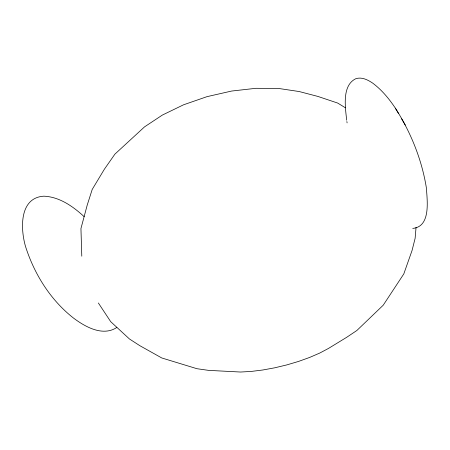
<?xml version="1.0" encoding="UTF-8"?>
<svg xmlns="http://www.w3.org/2000/svg" width="450" height="450" viewBox="0 0 450 450"><rect width="100%" height="100%" fill="white"/><g stroke="black" fill="none" stroke-linecap="round" stroke-linejoin="round"><path stroke-width="0.67" d="M416.07 227.273L415.125 238.326L412.059 250.481L403.802 273.921L383.22 305.207L356.873 330.486L346.601 337.359L328.472 348.441L319.748 353.059L309.662 357.429L298.558 361.423L286.791 364.916L274.736 367.808L262.766 370.001L251.252 371.43L240.576 372.032L208.62 370.373L196.976 368.713L161.781 357.969L139.809 345.668L129.459 338.979L110.706 321.671L98.364 302.985M116.809 327.459C102.819 336.819 85.016 326.779 73.367 317.959C50.417 299.942 34.307 274.084 25.526 246.476C20.453 229.123 19.086 197.651 43.864 196.178C59.541 196.847 73.069 206.443 84.218 216.714M412.746 228.409C431.032 226.716 427.162 200.385 426.375 187.898C421.83 159.514 410.799 132.339 395.353 108.157C389.081 98.73 381.78 89.91 372.662 83.098C367.734 79.808 361.806 76.736 355.77 78.722C341.662 85.539 345.364 107.668 346.686 120.206M345.414 107.797L337.674 103.061L317.886 96.424L299.177 91.536L278.887 88.498L255.988 88.301L231.604 91.052L207.006 96.654L183.51 104.816L162.354 115.076L144.562 126.849L114.902 154.136L104.377 169.217L92.205 189.444L87.193 205.183L80.944 228.532L81.793 256.191M395.353 108.157L398.588 113.625M401.647 118.867L405.304 125.049M346.866 121.528L347.102 122.889"/></g></svg>
